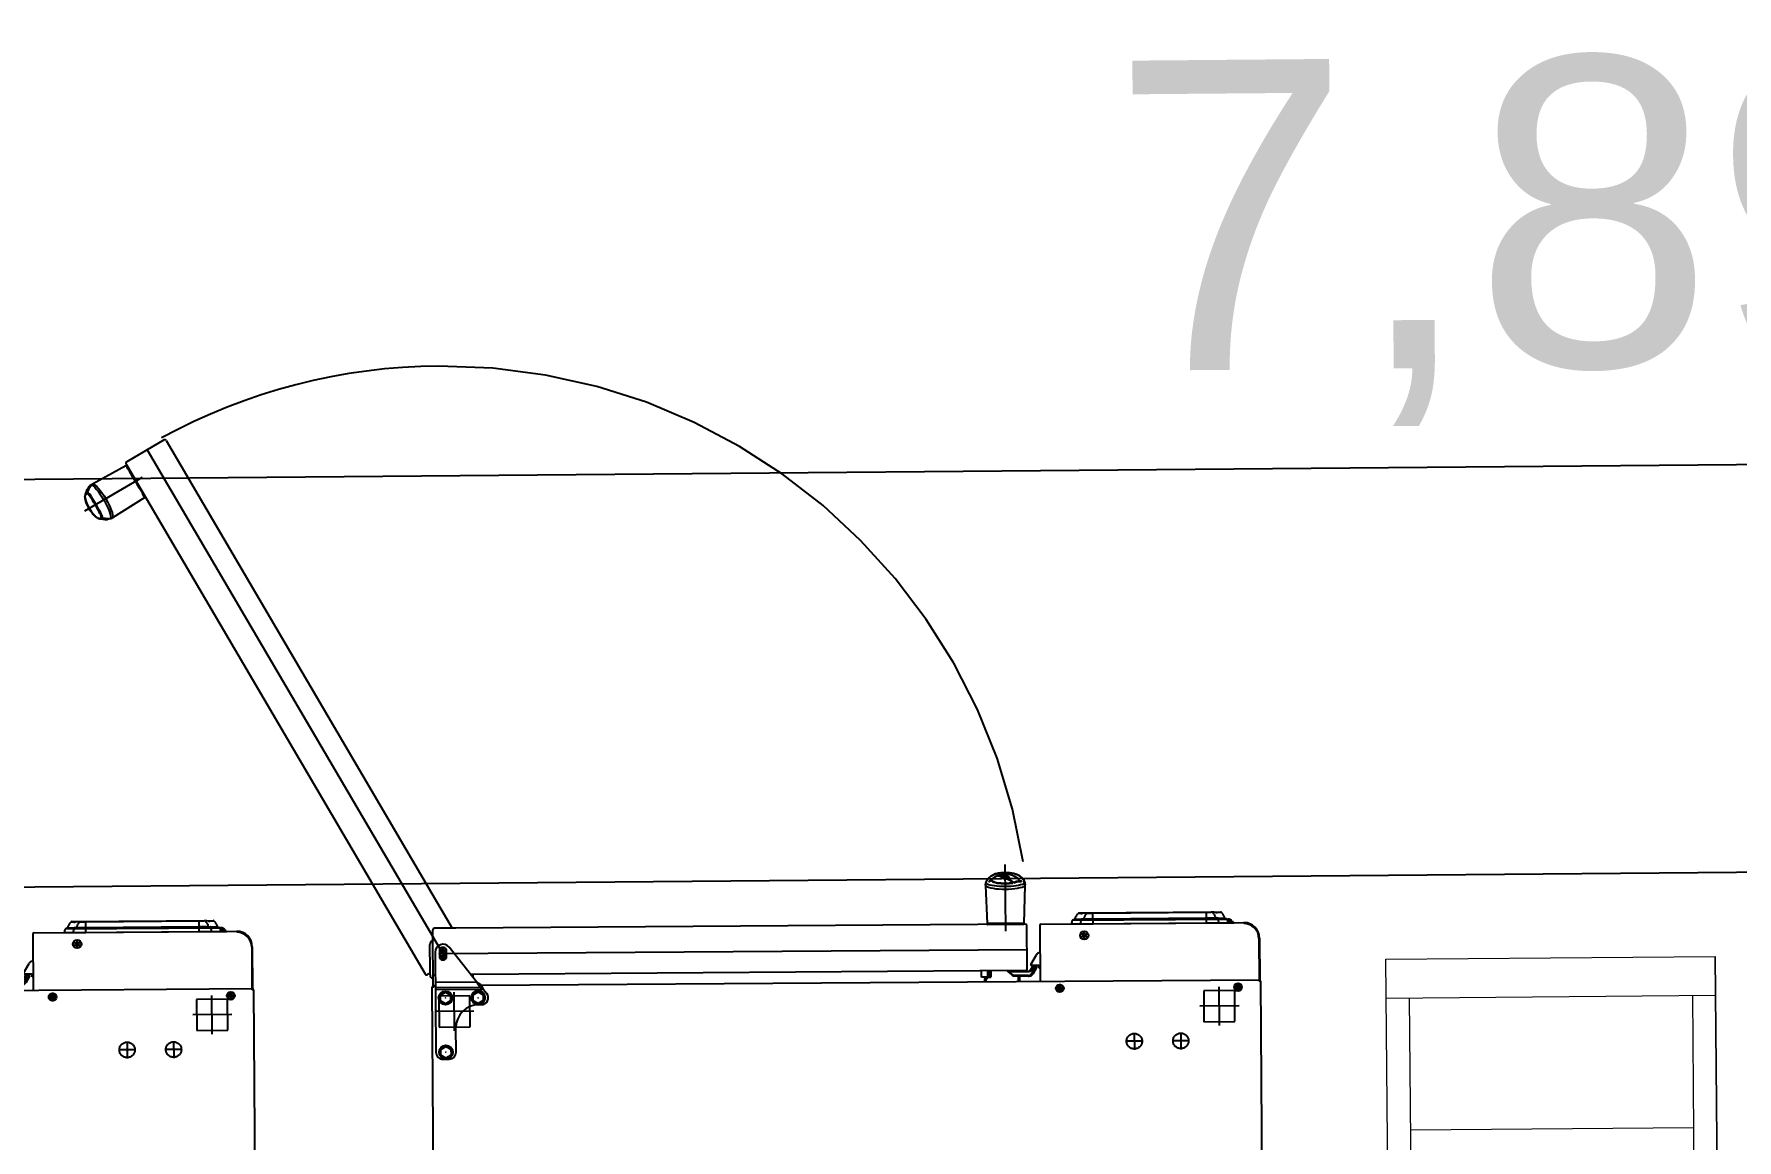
# Model space of a CAD drawing. Extents: x 306 to 2240, y 18 to 779.
# Drawn here: x 681.727 to 683.925, y 331.189 to 332.616 of the extents above; entities that cross this region are included whole.
import ezdxf

# ---------------------------------------------------------------- set-up
doc = ezdxf.new("R2010")
doc.units = 0
doc.header["$MEASUREMENT"] = 0
doc.header["$PDMODE"] = 3
for name, pattern in [('DASHDOT', [25.4, 12.7, -6.35, 0, -6.35]), ('DASHED', [0.75, 0.5, -0.25]), ('HIDDEN', [9.525, 6.35, -3.175])]:
    doc.linetypes.add(name, pattern=pattern)
for name, color, linetype in [('9-LAYOUT', 8, 'Continuous'), ('9-NÃO MACOM', 1, 'Continuous'), ('COTAS', 2, 'Continuous'), ('EQUIPOS', 1, 'Continuous')]:
    doc.layers.add(name, color=color, linetype=linetype)
doc.styles.add('arial', font='arial.ttf')
doc.dimstyles.new('Cota 200', dxfattribs={"dimtxt": 0.4, "dimasz": 0.4, "dimexe": 1.25, "dimexo": 0.625, "dimgap": 0.05, "dimtad": 1, "dimzin": 1, "dimtxsty": 'arial', "dimblk": 'OPEN90', "dimcen": 0, "dimse1": 1, "dimse2": 1, "dimclrd": 1, "dimclrt": 2, "dimadec": 0, "dimazin": 0, "dimtfac": 1, "dimtix": 1, "dimtmove": 0, "dimatfit": 3, "dimldrblk": 'OPEN90', "dimfxl": 1, "dimarcsym": 0})

# ---------------------------------------------------------------- blocks, each defined once
blk = doc.blocks.new('cuoccipasta')
at = {"layer": 'EQUIPOS', "color": 253, "lineweight": 0}
for p, q in [((-96.53, -257.2988), (-96.53, -256.5988)), ((-96.53, -256.5988), (-96.105, -256.5988)), ((-96.53, -256.5988), (-96.53, -257.2988)), ((-96.105, -256.5988), (-96.105, -257.2988)), ((-96.53, -256.6988), (-96.105, -256.6988)), ((-96.5, -257.2488), (-96.5, -256.6988)), ((-96.135, -256.6988), (-96.135, -257.2488)), ((-96.5, -257.078), (-96.135, -257.078)), ((-96.105, -257.2488), (-96.53, -257.2488)), ((-96.105, -257.2988), (-96.53, -257.2988))]:
    blk.add_line(p, q, dxfattribs=at)
at = {"layer": 'COTAS', "color": 253, "lineweight": 0, "insert": (-96.3764, -256.6351), "char_height": 0.05, "width": 0.20758, "attachment_point": 1, "style": 'arial'}
blk.add_mtext('CP', dxfattribs=at)
blk = doc.blocks.new('A$C34B55552')
at = {"layer": '9-LAYOUT'}
for p, q in [((-1.069, -0.8424), (-1.069, 0)), ((0, 0.0018), (0, -0.8424)), ((-0.03, -0.7582), (-0.03, -0.7897)), ((-0.0235, -0.7544), (-0.017, -0.7507)), ((-0.0235, -0.7619), (-0.0235, -0.7544)), ((-0.017, -0.7657), (-0.0235, -0.7619)), ((-0.013, -0.7492), (-0.021, -0.7492)), ((-0.017, -0.7507), (-0.0105, -0.7544)), ((-0.0105, -0.7619), (-0.017, -0.7657)), ((-0.0105, -0.7544), (-0.0105, -0.7619)), ((-0.004, -0.8874), (-0.004, -0.7582)), ((-1.0404, -0.8345), (-1.0428, -0.8345)), ((-1.0428, -0.8345), (-1.0428, -0.8357)), ((-1.0392, -0.8321), (-1.0404, -0.8321)), ((-1.0404, -0.8321), (-1.0404, -0.8345)), ((-1.0392, -0.8345), (-1.0392, -0.8321)), ((-1.0368, -0.8345), (-1.0392, -0.8345)), ((-1.0368, -0.8357), (-1.0368, -0.8345)), ((-0.8104, -0.8345), (-0.8128, -0.8345)), ((-0.8128, -0.8345), (-0.8128, -0.8357)), ((-0.8092, -0.8321), (-0.8104, -0.8321)), ((-0.8104, -0.8321), (-0.8104, -0.8345)), ((-0.8092, -0.8345), (-0.8092, -0.8321)), ((-0.8068, -0.8345), (-0.8092, -0.8345)), ((-0.8068, -0.8357), (-0.8068, -0.8345)), ((-0.0658, -0.8392), (-0.0701, -0.8337)), ((-0.0655, -0.8244), (-0.059, -0.8207)), ((-0.0655, -0.8319), (-0.0655, -0.8244)), ((-0.059, -0.8357), (-0.0655, -0.8319)), ((-0.06, -0.8192), (-0.063, -0.8192)), ((-0.059, -0.8207), (-0.0525, -0.8244)), ((-0.0525, -0.8319), (-0.059, -0.8357)), ((-0.0525, -0.8244), (-0.0525, -0.8319)), ((-0.0235, -0.8244), (-0.017, -0.8207)), ((-0.0235, -0.8319), (-0.0235, -0.8244)), ((-0.017, -0.8357), (-0.0235, -0.8319)), ((-0.017, -0.8207), (-0.0105, -0.8244)), ((-0.0105, -0.8319), (-0.017, -0.8357)), ((-0.0105, -0.8244), (-0.0105, -0.8319)), ((-1.069, -0.8424), (-1.0672, -0.8424)), ((-1.068, -0.8982), (-1.068, -0.8442)), ((-1.0672, -0.8442), (-1.068, -0.8442)), ((-1.0672, -0.8442), (-1.068, -0.8442)), ((-1.0672, -0.8442), (-1.0672, -0.8424)), ((-1.0672, -0.8442), (-1.0672, -0.8442)), ((-1.0672, -0.8978), (-1.0672, -0.8442)), ((-1.0672, -0.8978), (-1.0672, -0.8442)), ((-0.0629, -0.8442), (-1.0672, -0.8442)), ((-1.0404, -0.8357), (-1.0428, -0.8357)), ((-1.0404, -0.8357), (-1.0404, -0.8381)), ((-1.0404, -0.8381), (-1.0392, -0.8381)), ((-1.0392, -0.8357), (-1.0368, -0.8357)), ((-1.0392, -0.8381), (-1.0392, -0.8357)), ((-0.8104, -0.8357), (-0.8128, -0.8357)), ((-0.8104, -0.8357), (-0.8104, -0.8381)), ((-0.8104, -0.8381), (-0.8092, -0.8381)), ((-0.8092, -0.8357), (-0.8068, -0.8357)), ((-0.8092, -0.8381), (-0.8092, -0.8357)), ((-0.7847, -0.9164), (-0.7847, -0.8442)), ((-0.7801, -0.8622), (-0.7752, -0.8537)), ((-0.7751, -0.8566), (-0.7751, -0.8622)), ((-0.7708, -0.8512), (-0.7505, -0.8512)), ((-0.7451, -0.8569), (-0.7705, -0.8569)), ((-0.7694, -0.852), (-0.7507, -0.852)), ((-0.758, -0.8512), (-0.758, -0.8442)), ((-0.7562, -0.8512), (-0.7562, -0.8442)), ((-0.7498, -0.8523), (-0.7451, -0.8565)), ((-0.7491, -0.8517), (-0.7444, -0.8559)), ((-0.7451, -0.8569), (-0.7451, -0.8565)), ((-0.721, -0.8504), (-0.7208, -0.8502)), ((-0.721, -0.858), (-0.721, -0.8504)), ((-0.7187, -0.8502), (-0.7208, -0.8502)), ((-0.7208, -0.8502), (-0.7208, -0.8582)), ((-0.7185, -0.8504), (-0.7187, -0.8502)), ((-0.7187, -0.8582), (-0.7187, -0.8502)), ((-0.7185, -0.8502), (-0.717, -0.8502)), ((-0.7185, -0.8502), (-0.7185, -0.8582)), ((-0.717, -0.8525), (-0.7185, -0.8525)), ((-0.717, -0.8502), (-0.717, -0.8582)), ((-0.717, -0.8515), (-0.7167, -0.8508)), ((-0.7169, -0.8517), (-0.717, -0.8517)), ((-0.7169, -0.8566), (-0.717, -0.8566)), ((-0.7167, -0.8519), (-0.7169, -0.8517)), ((-0.7169, -0.8566), (-0.7169, -0.8517)), ((-0.7167, -0.8564), (-0.7169, -0.8566)), ((-0.7167, -0.8502), (-0.7087, -0.8502)), ((-0.7167, -0.8582), (-0.7167, -0.8502)), ((-0.7165, -0.8502), (-0.7155, -0.8474)), ((-0.7155, -0.8474), (-0.713, -0.8474)), ((-0.7148, -0.8442), (-0.7148, -0.8474)), ((-0.7132, -0.8485), (-0.7138, -0.8502)), ((-0.713, -0.8442), (-0.713, -0.8474)), ((-0.7087, -0.8502), (-0.7087, -0.8582)), ((-0.004, -0.8392), (-0.0658, -0.8392)), ((-0.004, -0.8418), (-0.0613, -0.8418)), ((-0.0613, -0.8418), (-0.0613, -0.8461)), ((-0.004, -0.8487), (-0.0569, -0.8487)), ((-0.0569, -0.8487), (-0.0219, -0.8936)), ((-0.0523, -0.8582), (-0.0523, -0.8546)), ((-0.0018, -0.8442), (-0.004, -0.8442)), ((-0.0018, -0.8424), (-0.0018, -0.8442)), ((-0.0018, -0.8424), (0, -0.8424)), ((-0.001, -0.844), (-0.001, -0.8533)), ((-0.001, -0.8533), (-0.001, -0.902)), ((-0.7847, -0.8612), (-0.7835, -0.8612)), ((-0.7835, -0.8612), (-0.7835, -0.8637)), ((-0.7825, -0.8647), (-0.7735, -0.8647)), ((-0.776, -0.8629), (-0.7799, -0.8629)), ((-0.7726, -0.8662), (-0.7799, -0.8787)), ((-0.7754, -0.8637), (-0.7792, -0.8637)), ((-0.7764, -0.8577), (-0.7764, -0.8629)), ((-0.7751, -0.8622), (-0.7757, -0.8628)), ((-0.7729, -0.8583), (-0.7751, -0.8622)), ((-0.772, -0.8587), (-0.7746, -0.8632)), ((-0.7527, -0.8577), (-0.7702, -0.8577)), ((-0.768, -0.8599), (-0.768, -0.916)), ((-0.768, -0.8599), (-0.768, -0.8599)), ((-0.7663, -0.8582), (-0.0523, -0.8582)), ((-0.7584, -0.8582), (-0.7417, -0.8582)), ((-0.7407, -0.8584), (-0.7407, -0.8584)), ((-0.721, -0.858), (-0.7208, -0.8582)), ((-0.7185, -0.858), (-0.7187, -0.8582)), ((-0.0523, -0.8582), (-0.0495, -0.8582)), ((-0.001, -0.8582), (-0.004, -0.8582)), ((0.0028, -0.8582), (0.0028, -0.8605)), ((0.0028, -0.8582), (0.0028, -0.8605)), ((0.0028, -0.8605), (0.0062, -0.8585)), ((0.0028, -0.8605), (0.0028, -0.8652)), ((0.0028, -0.8652), (0.0028, -0.8972)), ((0.3905, -1.5198), (0.0092, -0.8593)), ((-0.8419, -0.9032), (-0.8419, -0.8992)), ((-0.8419, -0.8992), (-0.8419, -0.9032)), ((-0.8419, -0.9061), (-0.8419, -0.9003)), ((-0.7847, -0.8812), (-0.7842, -0.8812)), ((-0.0186, -0.8795), (-0.0186, -0.8913)), ((-0.0095, -0.8913), (-0.0095, -0.8795)), ((-1.0354, -0.9182), (-1.048, -0.9182)), ((-1.034, -0.9182), (-1.0354, -0.9182)), ((-0.9997, -0.9182), (-1.034, -0.9182)), ((-1.0328, -0.9202), (-1.034, -0.9182)), ((-1.0313, -0.9202), (-1.0328, -0.9202)), ((-1.0271, -0.921), (-1.0322, -0.921)), ((-1.0273, -0.9202), (-1.0313, -0.9202)), ((-1.0261, -0.923), (-1.0277, -0.923)), ((-1.0237, -0.9235), (-1.0277, -0.923)), ((-0.8255, -0.9182), (-1.0275, -0.9182)), ((-1.0265, -0.9226), (-0.8265, -0.9226)), ((-1.0146, -0.9182), (-1.0146, -0.9181)), ((-0.8533, -0.9182), (-0.9997, -0.9182)), ((-0.9997, -0.9182), (-0.9997, -0.9319)), ((-0.7865, -0.9182), (-0.8533, -0.9182)), ((-0.8533, -0.9182), (-0.8533, -0.9322)), ((-0.8419, -0.9032), (-0.8454, -0.9012)), ((-0.8454, -0.9012), (-0.8419, -0.9032)), ((-0.8454, -0.9012), (-0.8454, -0.9012)), ((-0.8454, -0.9052), (-0.8419, -0.9032)), ((-0.8419, -0.9032), (-0.8454, -0.9052)), ((-0.8454, -0.9052), (-0.8454, -0.9052)), ((-0.8444, -0.9018), (-0.8394, -0.9047)), ((-0.8444, -0.9047), (-0.8394, -0.9018)), ((-0.8419, -0.9032), (-0.8384, -0.9012)), ((-0.8384, -0.9012), (-0.8419, -0.9032)), ((-0.8384, -0.9052), (-0.8419, -0.9032)), ((-0.8419, -0.9032), (-0.8384, -0.9052)), ((-0.8419, -0.9072), (-0.8419, -0.9032)), ((-0.8419, -0.9032), (-0.8419, -0.9072)), ((-0.8384, -0.9012), (-0.8384, -0.9012)), ((-0.8384, -0.9052), (-0.8384, -0.9052)), ((-0.7645, -0.9192), (-0.766, -0.9685)), ((-0.7658, -0.9182), (-0.0307, -0.9182)), ((-0.7645, -0.9182), (-0.7635, -0.9182)), ((-0.7644, -0.9192), (-0.7165, -0.9192)), ((-0.7632, -0.9182), (-0.7635, -0.9182)), ((-0.7635, -0.9182), (-0.7405, -0.9182)), ((-0.7175, -0.9182), (-0.7635, -0.9182)), ((-0.7632, -0.9182), (-0.7635, -0.9182)), ((-0.7631, -0.9182), (-0.7634, -0.9182)), ((-0.7405, -0.9093), (-0.7405, -0.9093)), ((-0.7175, -0.9182), (-0.7405, -0.9182)), ((-0.7405, -0.9182), (-0.7178, -0.9182)), ((-0.7178, -0.9182), (-0.7175, -0.9182)), ((-0.715, -0.9685), (-0.7165, -0.9192)), ((-0.715, -0.9685), (-0.7165, -0.9192)), ((-0.0307, -0.9182), (-0.0261, -0.9182)), ((-0.0261, -0.9182), (-0.0032, -0.9182)), ((0.3387, -1.5501), (-0.0261, -0.9182)), ((-0.001, -0.902), (-0.001, -0.916)), ((-1.0256, -0.9232), (-0.8274, -0.9232)), ((-1.0235, -0.9235), (-1.0237, -0.9235)), ((-0.8352, -0.9322), (-1.0178, -0.9322)), ((-1.0117, -0.9317), (-1.0136, -0.9316)), ((-1.0091, -0.9241), (-1.0104, -0.9241)), ((-1.0052, -0.9319), (-1.0059, -0.9319)), ((-1.0044, -0.9319), (-1.0052, -0.9319)), ((-1.0035, -0.9319), (-1.0044, -0.9319)), ((-1.0025, -0.9319), (-1.0035, -0.9319)), ((-1.0014, -0.9319), (-1.0025, -0.9319)), ((-0.9997, -0.9319), (-1.0014, -0.9319)), ((-0.8533, -0.9319), (-0.9997, -0.9319)), ((-0.9997, -0.9319), (-0.9997, -0.9322)), ((-0.8516, -0.9319), (-0.8533, -0.9319)), ((-0.8505, -0.9319), (-0.8516, -0.9319)), ((-0.8495, -0.9319), (-0.8505, -0.9319)), ((-0.8486, -0.9319), (-0.8495, -0.9319)), ((-0.8478, -0.9319), (-0.8486, -0.9319)), ((-0.8471, -0.9319), (-0.8478, -0.9319)), ((-0.8465, -0.9319), (-0.8471, -0.9319)), ((-0.8419, -0.9241), (-0.8434, -0.9241)), ((-0.8414, -0.9241), (-0.8419, -0.9241)), ((-0.8378, -0.9316), (-0.8394, -0.9316)), ((-0.766, -0.9685), (-0.766, -0.969)), ((-0.7651, -0.9736), (-0.7645, -0.9748)), ((-0.7642, -0.9752), (-0.7646, -0.9744)), ((-0.7645, -0.9748), (-0.7642, -0.9752)), ((-0.7645, -0.9748), (-0.7643, -0.9752)), ((-0.7645, -0.9748), (-0.7645, -0.9748)), ((-0.7643, -0.9752), (-0.7641, -0.9755)), ((-0.7617, -0.9783), (-0.7642, -0.9752)), ((-0.7641, -0.9755), (-0.7642, -0.9752)), ((-0.7613, -0.9736), (-0.7613, -0.9732)), ((-0.7613, -0.9732), (-0.7613, -0.9736)), ((-0.7589, -0.9747), (-0.7576, -0.9753)), ((-0.7576, -0.9753), (-0.7576, -0.9754)), ((-0.7514, -0.9716), (-0.7514, -0.9719)), ((-0.7514, -0.9719), (-0.7514, -0.9716)), ((-0.7478, -0.9714), (-0.75, -0.9717)), ((-0.75, -0.9717), (-0.75, -0.9714)), ((-0.75, -0.9717), (-0.75, -0.9714)), ((-0.7447, -0.9767), (-0.7414, -0.9785)), ((-0.7414, -0.9788), (-0.7414, -0.9785)), ((-0.7394, -0.9788), (-0.7394, -0.9785)), ((-0.7394, -0.9788), (-0.7394, -0.9785)), ((-0.7379, -0.9801), (-0.7379, -0.9798)), ((-0.7351, -0.9784), (-0.7352, -0.978)), ((-0.7351, -0.9784), (-0.7351, -0.9784)), ((-0.7329, -0.9805), (-0.7294, -0.9807)), ((-0.7307, -0.9812), (-0.7307, -0.9809)), ((-0.7231, -0.9749), (-0.7231, -0.9752)), ((-0.7206, -0.9737), (-0.7195, -0.9731)), ((-0.7195, -0.9731), (-0.7195, -0.9734)), ((-0.7169, -0.9755), (-0.7168, -0.9752)), ((-0.7169, -0.9755), (-0.7167, -0.9752)), ((-0.7169, -0.9755), (-0.7169, -0.9755)), ((-0.7168, -0.9752), (-0.7164, -0.9744)), ((-0.7165, -0.9749), (-0.7168, -0.9752)), ((-0.7167, -0.9752), (-0.7165, -0.9749)), ((-0.7165, -0.9748), (-0.7165, -0.9749)), ((-0.715, -0.969), (-0.715, -0.9685)), ((0.4087, -1.4506), (0.41, -1.4499)), ((0.4119, -1.4492), (0.41, -1.4499)), ((0.4108, -1.4501), (0.4122, -1.4493)), ((0.4122, -1.4493), (0.4137, -1.4488)), ((0.4137, -1.4488), (0.4152, -1.4486)), ((0.4152, -1.4486), (0.4152, -1.4486)), ((0.4152, -1.4486), (0.4152, -1.4486)), ((0.421, -1.4488), (0.4216, -1.4488)), ((0.4258, -1.4499), (0.4264, -1.4499)), ((0.4263, -1.4497), (0.4264, -1.4497)), ((0.4268, -1.4499), (0.4264, -1.4497)), ((0.4264, -1.4497), (0.4266, -1.4498)), ((0.4264, -1.4499), (0.4271, -1.45)), ((0.4266, -1.4498), (0.4271, -1.45)), ((0.4274, -1.4502), (0.4268, -1.4499)), ((0.4271, -1.45), (0.4274, -1.4502)), ((0.4274, -1.4502), (0.4274, -1.4502)), ((0.3667, -1.4766), (0.4087, -1.4506)), ((0.4087, -1.4506), (0.4087, -1.4506)), ((0.3663, -1.4779), (0.3893, -1.5178)), ((0.3663, -1.4779), (0.3778, -1.4978)), ((0.3665, -1.4782), (0.3663, -1.4779)), ((0.3778, -1.4978), (0.3665, -1.4782)), ((0.3667, -1.4766), (0.3674, -1.4779)), ((0.3674, -1.4779), (0.3696, -1.4816)), ((0.4342, -1.4948), (0.4354, -1.4939)), ((0.4357, -1.4931), (0.4371, -1.4923)), ((0.4371, -1.4923), (0.4382, -1.4913)), ((0.4382, -1.4913), (0.4392, -1.4901)), ((0.4391, -1.4901), (0.4392, -1.4901)), ((0.4391, -1.4901), (0.4391, -1.4901)), ((0.4392, -1.4901), (0.4392, -1.4901)), ((0.4419, -1.4849), (0.4422, -1.4844)), ((0.4434, -1.4755), (0.4438, -1.4791)), ((0.4439, -1.4791), (0.4436, -1.4797)), ((0.4436, -1.4808), (0.4437, -1.4804)), ((0.4437, -1.4804), (0.4438, -1.4799)), ((0.4439, -1.4787), (0.4438, -1.4791)), ((0.4438, -1.4796), (0.4439, -1.4791)), ((0.4438, -1.4799), (0.4439, -1.4794)), ((0.4438, -1.4799), (0.4438, -1.4796)), ((0.4438, -1.4799), (0.4438, -1.4799)), ((0.4439, -1.4787), (0.4439, -1.4787)), ((0.4439, -1.4794), (0.4439, -1.4787)), ((0.3701, -1.5023), (0.3701, -1.5023)), ((0.3893, -1.5178), (0.3778, -1.4978)), ((0.4342, -1.4947), (0.3907, -1.5182)), ((0.4342, -1.4947), (0.4342, -1.4947)), ((0.3411, -1.5508), (0.3897, -1.5227)), ((0.3892, -1.5175), (0.3893, -1.5178)), ((0.3411, -1.5508), (0.3411, -1.5508))]:
    blk.add_line(p, q, dxfattribs=at)
at = {"layer": '9-LAYOUT', "linetype": 'DASHDOT'}
for p, q in [((-0.9765, -0.7662), (-0.9545, -0.7662)), ((-0.9655, -0.7772), (-0.9655, -0.7552)), ((-0.9165, -0.7662), (-0.8945, -0.7662)), ((-0.9055, -0.7772), (-0.9055, -0.7552)), ((-1.0155, -0.7857), (-1.0155, -0.8357)), ((-0.0283, -0.7857), (-0.0283, -0.8357)), ((-1.041, -0.8107), (-0.9905, -0.8107)), ((-0.0533, -0.8107), (-0.0033, -0.8107)), ((-1.0454, -0.8351), (-1.0342, -0.8351)), ((-1.0398, -0.8407), (-1.0398, -0.8295)), ((-0.8154, -0.8351), (-0.8042, -0.8351)), ((-0.8098, -0.8407), (-0.8098, -0.8295)), ((-0.768, -0.8852), (-0.0091, -0.8852)), ((0.363, -1.5382), (-0.0165, -0.8809)), ((-0.014, -0.8901), (-0.014, -0.8802)), ((-0.7405, -0.9093), (-0.7405, -0.9953)), ((0.3701, -1.5023), (0.4446, -1.4593))]:
    blk.add_line(p, q, dxfattribs=at)
at = {"layer": '9-LAYOUT', "linetype": 'DASHED'}
for p, q in [((-0.9955, -0.7907), (-1.0355, -0.7907)), ((-1.0355, -0.7907), (-1.0355, -0.8307)), ((-0.9955, -0.8307), (-0.9955, -0.7907)), ((-0.0083, -0.7907), (-0.0483, -0.7907)), ((-0.0483, -0.7907), (-0.0483, -0.8307)), ((-0.0083, -0.8307), (-0.0083, -0.7907)), ((-1.0355, -0.8307), (-0.9955, -0.8307)), ((-0.0483, -0.8307), (-0.0083, -0.8307))]:
    blk.add_line(p, q, dxfattribs=at)
at = {"layer": '9-LAYOUT'}
for points in [[(-0.7756, -0.8562), (-0.7757, -0.8564), (-0.7758, -0.8566), (-0.7759, -0.8567), (-0.776, -0.8568), (-0.7761, -0.8569), (-0.7761, -0.857), (-0.7762, -0.8571), (-0.7763, -0.8572), (-0.7763, -0.8572), (-0.7764, -0.8573)], [(-0.7751, -0.8566), (-0.7753, -0.8568), (-0.7755, -0.857), (-0.7756, -0.8571), (-0.7758, -0.8572), (-0.7759, -0.8573), (-0.776, -0.8574), (-0.7761, -0.8575), (-0.7762, -0.8576), (-0.7763, -0.8576), (-0.7764, -0.8577), (-0.7764, -0.8577)], [(-0.774, -0.8537), (-0.7745, -0.8545), (-0.7751, -0.8554), (-0.7756, -0.8562)], [(-0.7735, -0.8541), (-0.774, -0.8549), (-0.7746, -0.8558), (-0.7751, -0.8566)], [(-0.7692, -0.8512), (-0.7696, -0.8512), (-0.77, -0.8512), (-0.7704, -0.8513), (-0.7708, -0.8514), (-0.7712, -0.8515), (-0.7715, -0.8516), (-0.7719, -0.8518), (-0.7722, -0.852), (-0.7725, -0.8522), (-0.7728, -0.8524), (-0.7731, -0.8526), (-0.7733, -0.8529), (-0.7736, -0.8531), (-0.7738, -0.8534), (-0.774, -0.8537)], [(-0.7694, -0.852), (-0.7697, -0.852), (-0.7701, -0.852), (-0.7704, -0.8521), (-0.7708, -0.8522), (-0.7711, -0.8523), (-0.7714, -0.8524), (-0.7717, -0.8525), (-0.772, -0.8527), (-0.7723, -0.8528), (-0.7725, -0.853), (-0.7727, -0.8532), (-0.773, -0.8534), (-0.7732, -0.8536), (-0.7733, -0.8538), (-0.7735, -0.8541)], [(-0.7729, -0.8583), (-0.7728, -0.8581), (-0.7726, -0.8579), (-0.7725, -0.8578), (-0.7724, -0.8576), (-0.7722, -0.8575), (-0.772, -0.8574), (-0.7719, -0.8573), (-0.7717, -0.8572), (-0.7715, -0.8571), (-0.7713, -0.857), (-0.7711, -0.857), (-0.7709, -0.8569), (-0.7707, -0.8569), (-0.7705, -0.8569)], [(-0.7527, -0.8577), (-0.7522, -0.8577), (-0.7517, -0.8577), (-0.7512, -0.8576), (-0.7506, -0.8576), (-0.75, -0.8575), (-0.7493, -0.8574), (-0.7485, -0.8573), (-0.7477, -0.8572), (-0.7469, -0.8571), (-0.746, -0.857), (-0.7451, -0.8569)], [(-0.7498, -0.8523), (-0.7499, -0.8523), (-0.7499, -0.8522), (-0.75, -0.8522), (-0.7501, -0.8521), (-0.7502, -0.8521), (-0.7503, -0.852), (-0.7504, -0.852), (-0.7505, -0.852), (-0.7506, -0.852), (-0.7507, -0.852)], [(-0.7505, -0.8512), (-0.7502, -0.8512), (-0.7499, -0.8513), (-0.7496, -0.8514), (-0.7493, -0.8516), (-0.7491, -0.8517)], [(-0.7429, -0.8584), (-0.7437, -0.8577), (-0.7444, -0.8571), (-0.7451, -0.8565)], [(-0.7444, -0.8559), (-0.7437, -0.8565), (-0.743, -0.8571), (-0.7423, -0.8578)], [(-0.0613, -0.8461), (-0.0618, -0.8456), (-0.0623, -0.845), (-0.0628, -0.8443), (-0.0633, -0.8436), (-0.0638, -0.8428), (-0.0643, -0.8419), (-0.0648, -0.841), (-0.0653, -0.8401), (-0.0658, -0.8392)], [(-0.0613, -0.8418), (-0.0621, -0.8415), (-0.0628, -0.8411), (-0.0636, -0.8407), (-0.0643, -0.8402), (-0.0651, -0.8397), (-0.0658, -0.8392)], [(-0.0569, -0.8487), (-0.0574, -0.8478), (-0.0579, -0.8469), (-0.0584, -0.846), (-0.0589, -0.8451), (-0.0594, -0.8443), (-0.0599, -0.8436), (-0.0604, -0.8429), (-0.0609, -0.8423), (-0.0613, -0.8418)], [(-0.0569, -0.8487), (-0.0576, -0.8482), (-0.0584, -0.8477), (-0.0591, -0.8472), (-0.0599, -0.8468), (-0.0606, -0.8464), (-0.0613, -0.8461)], [(-0.7801, -0.8622), (-0.7801, -0.8623), (-0.7801, -0.8624), (-0.7802, -0.8625), (-0.7802, -0.8625), (-0.7802, -0.8626), (-0.7802, -0.8627), (-0.7802, -0.8628), (-0.7802, -0.8629), (-0.7802, -0.863), (-0.7801, -0.8631), (-0.7801, -0.8632), (-0.78, -0.8633), (-0.78, -0.8633), (-0.7799, -0.8634), (-0.7798, -0.8635), (-0.7798, -0.8635)], [(-0.7764, -0.8577), (-0.7769, -0.8581), (-0.7773, -0.8585), (-0.7777, -0.8591), (-0.7782, -0.8596), (-0.7786, -0.8603), (-0.7791, -0.861), (-0.7796, -0.8617), (-0.7801, -0.8626)], [(-0.7801, -0.8626), (-0.7801, -0.8625), (-0.7801, -0.8624), (-0.7801, -0.8624), (-0.7801, -0.8623), (-0.7801, -0.8622), (-0.7801, -0.8622)], [(-0.7801, -0.8626), (-0.7801, -0.8626), (-0.7801, -0.8626), (-0.7801, -0.8626), (-0.7801, -0.8627), (-0.7801, -0.8627), (-0.7801, -0.8627), (-0.7801, -0.8627), (-0.7801, -0.8627), (-0.7801, -0.8627), (-0.7801, -0.8628), (-0.7801, -0.8628), (-0.7801, -0.8628), (-0.7801, -0.8628), (-0.7801, -0.8628), (-0.78, -0.8628), (-0.78, -0.8629), (-0.78, -0.8629), (-0.78, -0.8629), (-0.78, -0.8629), (-0.7799, -0.8629), (-0.7799, -0.8629)], [(-0.7764, -0.8573), (-0.7768, -0.8577), (-0.7772, -0.8581), (-0.7777, -0.8587), (-0.7781, -0.8592), (-0.7786, -0.8599), (-0.7791, -0.8606), (-0.7796, -0.8613), (-0.78, -0.8621)], [(-0.7798, -0.8635), (-0.7797, -0.8635), (-0.7796, -0.8636), (-0.7795, -0.8636), (-0.7794, -0.8637), (-0.7793, -0.8637), (-0.7792, -0.8637)], [(-0.776, -0.8629), (-0.7759, -0.8629), (-0.7759, -0.8629), (-0.7759, -0.8629), (-0.7758, -0.8629), (-0.7758, -0.8629), (-0.7758, -0.8628), (-0.7758, -0.8628), (-0.7757, -0.8628), (-0.7757, -0.8628), (-0.7757, -0.8628)], [(-0.7429, -0.8584), (-0.7429, -0.8583), (-0.7428, -0.8582), (-0.7428, -0.8582), (-0.7427, -0.8581), (-0.7426, -0.8581), (-0.7426, -0.858), (-0.7425, -0.858), (-0.7425, -0.8579), (-0.7424, -0.8579), (-0.7424, -0.8578), (-0.7424, -0.8578), (-0.7423, -0.8578), (-0.7423, -0.8578), (-0.7423, -0.8578), (-0.7423, -0.8578), (-0.7423, -0.8578)], [(-1.0322, -0.921), (-1.0319, -0.9213), (-1.0315, -0.9215)], [(-1.0315, -0.9215), (-1.0315, -0.9216), (-1.0314, -0.9216)], [(-1.0314, -0.9216), (-1.0307, -0.922), (-1.03, -0.9224), (-1.0293, -0.9227), (-1.0285, -0.9229), (-1.0277, -0.923)], [(-1.0156, -0.9182), (-1.0156, -0.9189), (-1.0155, -0.9197), (-1.0153, -0.9205), (-1.0151, -0.9212), (-1.0149, -0.9219), (-1.0146, -0.9226)], [(-1.0137, -0.9232), (-1.0138, -0.9232), (-1.0139, -0.9231), (-1.0141, -0.9231), (-1.0142, -0.923), (-1.0143, -0.9229), (-1.0144, -0.9229), (-1.0145, -0.9227), (-1.0146, -0.9226)], [(-0.8393, -0.9232), (-0.8392, -0.9232), (-0.8391, -0.9231), (-0.8389, -0.9231), (-0.8388, -0.923), (-0.8387, -0.9229), (-0.8386, -0.9229), (-0.8385, -0.9227), (-0.8384, -0.9226)], [(-0.8374, -0.9182), (-0.8374, -0.9189), (-0.8375, -0.9197), (-0.8377, -0.9205), (-0.8379, -0.9212), (-0.8381, -0.9219), (-0.8384, -0.9226)], [(-1.0233, -0.9238), (-1.0233, -0.9238), (-1.0234, -0.9237), (-1.0234, -0.9236), (-1.0235, -0.9235), (-1.0236, -0.9234), (-1.0237, -0.9233), (-1.0238, -0.9233), (-1.024, -0.9232), (-1.0241, -0.9232), (-1.0242, -0.9232)], [(-1.019, -0.9316), (-1.019, -0.9316), (-1.0192, -0.9313), (-1.0194, -0.931), (-1.0197, -0.9307), (-1.0199, -0.9304), (-1.0201, -0.9301), (-1.0203, -0.9298), (-1.0205, -0.9295), (-1.0207, -0.9292), (-1.0209, -0.9288), (-1.0211, -0.9285), (-1.0212, -0.9282), (-1.0214, -0.9279), (-1.0216, -0.9277), (-1.0217, -0.9274), (-1.0218, -0.9271), (-1.022, -0.9269), (-1.0221, -0.9266), (-1.0223, -0.9263), (-1.0224, -0.926), (-1.0225, -0.9257), (-1.0226, -0.9255), (-1.0228, -0.9252), (-1.0229, -0.9249), (-1.023, -0.9247), (-1.0231, -0.9244), (-1.0232, -0.9242), (-1.0232, -0.9239), (-1.0233, -0.9238)], [(-1.0233, -0.9238), (-1.0233, -0.9238), (-1.023, -0.9238), (-1.0225, -0.9238), (-1.0217, -0.9238), (-1.0208, -0.9238), (-1.0197, -0.9238), (-1.0186, -0.9238), (-1.0175, -0.9239), (-1.0164, -0.9239), (-1.0153, -0.9239), (-1.0143, -0.924), (-1.0134, -0.924), (-1.0125, -0.924), (-1.0116, -0.9241)], [(-1.019, -0.9316), (-1.0188, -0.9316), (-1.0184, -0.9316), (-1.0176, -0.9316), (-1.0166, -0.9316), (-1.0152, -0.9316), (-1.0136, -0.9316)], [(-1.0116, -0.9241), (-1.0116, -0.924), (-1.0116, -0.9239), (-1.0117, -0.9237), (-1.0117, -0.9236), (-1.0118, -0.9235), (-1.0119, -0.9234), (-1.012, -0.9234), (-1.0121, -0.9233), (-1.0122, -0.9232), (-1.0123, -0.9232), (-1.0124, -0.9232), (-1.0126, -0.9232)], [(-1.0117, -0.9317), (-1.0095, -0.9318), (-1.007, -0.9319)], [(-1.0116, -0.9241), (-1.0115, -0.9248), (-1.0114, -0.9255), (-1.0112, -0.9262), (-1.011, -0.9269), (-1.0107, -0.9276), (-1.0104, -0.9282), (-1.01, -0.9288), (-1.0096, -0.9294), (-1.0092, -0.93), (-1.0087, -0.9305), (-1.0082, -0.931), (-1.0076, -0.9315), (-1.007, -0.9319)], [(-1.0116, -0.9241), (-1.0115, -0.9241), (-1.0104, -0.9241)], [(-1.0091, -0.9241), (-1.0086, -0.9241), (-1.0074, -0.9241)], [(-1.0074, -0.9241), (-1.0067, -0.9241), (-1.0053, -0.9241)], [(-1.007, -0.9319), (-1.0069, -0.932), (-1.0067, -0.9321), (-1.0066, -0.9321), (-1.0064, -0.9322), (-1.0062, -0.9322)], [(-1.007, -0.9319), (-1.007, -0.9319), (-1.0068, -0.9319), (-1.0067, -0.9319), (-1.0065, -0.9319), (-1.0059, -0.9319)], [(-1.0053, -0.9241), (-1.0045, -0.9241), (-1.0038, -0.9241), (-1.003, -0.9241), (-1.0022, -0.9241), (-1.0013, -0.9241), (-0.9997, -0.9241)], [(-0.9997, -0.9241), (-0.8525, -0.9241), (-0.8517, -0.9241), (-0.8508, -0.9241), (-0.85, -0.9241), (-0.8485, -0.9241)], [(-0.9997, -0.9319), (-0.9997, -0.9321), (-0.9997, -0.9321), (-0.9997, -0.9322), (-0.9997, -0.9322)], [(-0.8485, -0.9241), (-0.8477, -0.9241), (-0.847, -0.9241), (-0.8463, -0.9241), (-0.845, -0.9241)], [(-0.846, -0.9319), (-0.8461, -0.932), (-0.8463, -0.9321), (-0.8464, -0.9321), (-0.8466, -0.9322), (-0.8468, -0.9322)], [(-0.8465, -0.9319), (-0.8463, -0.9319), (-0.8462, -0.9319), (-0.846, -0.9319), (-0.846, -0.9319)], [(-0.846, -0.9319), (-0.8454, -0.9315), (-0.8448, -0.931), (-0.8443, -0.9305), (-0.8438, -0.93), (-0.8434, -0.9294), (-0.843, -0.9288), (-0.8426, -0.9282), (-0.8423, -0.9276), (-0.842, -0.9269), (-0.8418, -0.9262), (-0.8416, -0.9255), (-0.8415, -0.9248), (-0.8414, -0.9241)], [(-0.846, -0.9319), (-0.8435, -0.9318), (-0.8413, -0.9317), (-0.8394, -0.9316)], [(-0.845, -0.9241), (-0.8444, -0.9241), (-0.8434, -0.9241)], [(-0.8414, -0.9241), (-0.8414, -0.924), (-0.8414, -0.9239), (-0.8413, -0.9237), (-0.8413, -0.9236), (-0.8412, -0.9235), (-0.8411, -0.9234), (-0.841, -0.9234), (-0.8409, -0.9233), (-0.8408, -0.9232), (-0.8407, -0.9232), (-0.8406, -0.9232), (-0.8404, -0.9232)], [(-0.8414, -0.9241), (-0.8405, -0.924), (-0.8396, -0.924), (-0.8386, -0.924), (-0.8376, -0.9239), (-0.8366, -0.9239), (-0.8355, -0.9239), (-0.8344, -0.9238), (-0.8333, -0.9238), (-0.8322, -0.9238), (-0.8312, -0.9238), (-0.8305, -0.9238), (-0.8299, -0.9238), (-0.8297, -0.9238), (-0.8297, -0.9238)], [(-0.8378, -0.9316), (-0.8364, -0.9316), (-0.8354, -0.9316), (-0.8346, -0.9316), (-0.8342, -0.9316), (-0.834, -0.9316)], [(-0.8297, -0.9238), (-0.8298, -0.9239), (-0.8298, -0.9242), (-0.8299, -0.9244), (-0.83, -0.9247), (-0.8301, -0.9249), (-0.8303, -0.9252), (-0.8304, -0.9255), (-0.8305, -0.9257), (-0.8306, -0.926), (-0.8307, -0.9263), (-0.8309, -0.9266), (-0.831, -0.9269), (-0.8312, -0.9271), (-0.8313, -0.9274), (-0.8314, -0.9277), (-0.8316, -0.9279), (-0.8318, -0.9282), (-0.8319, -0.9285), (-0.8321, -0.9288), (-0.8323, -0.9292), (-0.8325, -0.9295), (-0.8327, -0.9298), (-0.8329, -0.9301), (-0.8331, -0.9304), (-0.8333, -0.9307), (-0.8336, -0.931), (-0.8338, -0.9313), (-0.834, -0.9316), (-0.834, -0.9316)], [(-0.8288, -0.9232), (-0.8289, -0.9232), (-0.829, -0.9232), (-0.8292, -0.9233), (-0.8293, -0.9233), (-0.8294, -0.9234), (-0.8295, -0.9235), (-0.8296, -0.9236), (-0.8296, -0.9237), (-0.8297, -0.9238), (-0.8297, -0.9238)], [(-0.7405, -0.9634), (-0.7446, -0.9635), (-0.7487, -0.9638), (-0.7527, -0.9642), (-0.7563, -0.9647), (-0.7595, -0.9654), (-0.7621, -0.9661), (-0.7641, -0.9669), (-0.7654, -0.9676), (-0.766, -0.9683)], [(-0.7648, -0.9708), (-0.764, -0.97), (-0.7624, -0.9694), (-0.7601, -0.9688), (-0.7575, -0.9683), (-0.7545, -0.9679), (-0.7512, -0.9675), (-0.7477, -0.9671), (-0.7442, -0.9669), (-0.7405, -0.9668)], [(-0.715, -0.9683), (-0.7156, -0.9676), (-0.7169, -0.9669), (-0.7189, -0.9661), (-0.7215, -0.9654), (-0.7246, -0.9647), (-0.7283, -0.9642), (-0.7322, -0.9638), (-0.7364, -0.9635), (-0.7405, -0.9634)], [(-0.7405, -0.9668), (-0.7367, -0.9669), (-0.7331, -0.9671), (-0.7296, -0.9675), (-0.7263, -0.9679), (-0.7234, -0.9683), (-0.7207, -0.9688), (-0.7186, -0.9694), (-0.717, -0.9701), (-0.7162, -0.9708)], [(-0.766, -0.9683), (-0.766, -0.9684), (-0.766, -0.9685), (-0.766, -0.9685)], [(-0.7651, -0.9736), (-0.7658, -0.9717), (-0.766, -0.969)], [(-0.7649, -0.9709), (-0.765, -0.9725), (-0.7649, -0.9736), (-0.7646, -0.9744)], [(-0.7649, -0.9709), (-0.7649, -0.9709), (-0.7648, -0.9708), (-0.7648, -0.9708)], [(-0.7405, -0.9852), (-0.7416, -0.9852), (-0.7432, -0.9851), (-0.7446, -0.985), (-0.746, -0.9849), (-0.7473, -0.9847), (-0.7486, -0.9845), (-0.75, -0.9842), (-0.7514, -0.9839), (-0.7529, -0.9834), (-0.7544, -0.9829), (-0.756, -0.9822), (-0.7576, -0.9814), (-0.7591, -0.9804), (-0.7605, -0.9794), (-0.7618, -0.9782), (-0.7628, -0.9771), (-0.7637, -0.976), (-0.7641, -0.9755)], [(-0.7617, -0.9783), (-0.7588, -0.9806), (-0.7554, -0.9825), (-0.7512, -0.9838), (-0.7462, -0.9846), (-0.7405, -0.9848)], [(-0.7514, -0.9716), (-0.755, -0.9729), (-0.7583, -0.9734), (-0.7613, -0.9732)], [(-0.7613, -0.9736), (-0.7583, -0.9737), (-0.755, -0.9732), (-0.7514, -0.9719)], [(-0.7589, -0.9747), (-0.7602, -0.9742), (-0.7613, -0.9736)], [(-0.7405, -0.9828), (-0.7436, -0.9827), (-0.7468, -0.9822), (-0.7497, -0.9814), (-0.7524, -0.9803), (-0.7546, -0.979), (-0.7562, -0.9777), (-0.7573, -0.9764), (-0.7576, -0.9754)], [(-0.7447, -0.9767), (-0.748, -0.9744), (-0.7514, -0.9716)], [(-0.7514, -0.9716), (-0.7514, -0.9716), (-0.7514, -0.9716), (-0.7514, -0.9716)], [(-0.7514, -0.9719), (-0.7479, -0.9748), (-0.7446, -0.9771), (-0.7414, -0.9788)], [(-0.7405, -0.9706), (-0.743, -0.9707), (-0.7454, -0.9708), (-0.7478, -0.9711), (-0.75, -0.9714)], [(-0.75, -0.9714), (-0.75, -0.9714), (-0.75, -0.9714), (-0.75, -0.9714)], [(-0.7428, -0.977), (-0.7451, -0.9756), (-0.7475, -0.9738), (-0.75, -0.9717)], [(-0.7478, -0.9714), (-0.7454, -0.9711), (-0.743, -0.971), (-0.7405, -0.9709)], [(-0.7414, -0.9788), (-0.7424, -0.9787), (-0.7435, -0.9787), (-0.7446, -0.9786), (-0.7457, -0.9785)], [(-0.7457, -0.9785), (-0.7455, -0.9788), (-0.7452, -0.9792), (-0.7447, -0.9795), (-0.7441, -0.9798), (-0.7434, -0.98), (-0.7425, -0.9802), (-0.7415, -0.9803), (-0.7405, -0.9804)], [(-0.7456, -0.9785), (-0.7456, -0.9785), (-0.7453, -0.9788)], [(-0.7453, -0.9788), (-0.7448, -0.9791), (-0.7442, -0.9794), (-0.7434, -0.9797), (-0.7425, -0.9799), (-0.7415, -0.98), (-0.7405, -0.98)], [(-0.7405, -0.9769), (-0.7411, -0.9769), (-0.7417, -0.9769), (-0.7423, -0.977), (-0.7428, -0.977)], [(-0.7231, -0.9749), (-0.7234, -0.974), (-0.7243, -0.9732), (-0.7257, -0.9725), (-0.7276, -0.972), (-0.7297, -0.9715), (-0.7322, -0.9711), (-0.7349, -0.9709), (-0.7377, -0.9707), (-0.7405, -0.9706)], [(-0.7405, -0.9709), (-0.7377, -0.971), (-0.7349, -0.9712), (-0.7322, -0.9714), (-0.7297, -0.9718), (-0.7275, -0.9723), (-0.7257, -0.9729), (-0.7243, -0.9735), (-0.7234, -0.9743), (-0.7231, -0.9752)], [(-0.7405, -0.9848), (-0.7356, -0.9846), (-0.7313, -0.9841), (-0.7275, -0.9832), (-0.7242, -0.9818), (-0.7214, -0.9801), (-0.719, -0.978), (-0.7168, -0.9752)], [(-0.7169, -0.9755), (-0.7173, -0.976), (-0.7182, -0.9771), (-0.7192, -0.9782), (-0.7203, -0.9793), (-0.7218, -0.9804), (-0.7234, -0.9814), (-0.7251, -0.9823), (-0.7269, -0.983), (-0.7284, -0.9835), (-0.7299, -0.9839), (-0.7312, -0.9843), (-0.7325, -0.9845), (-0.7338, -0.9847), (-0.7351, -0.9849), (-0.7365, -0.985), (-0.738, -0.9851), (-0.7395, -0.9852), (-0.7405, -0.9852)], [(-0.7405, -0.9769), (-0.7395, -0.9769), (-0.7385, -0.9769), (-0.7375, -0.9771), (-0.7367, -0.9773), (-0.7361, -0.9775), (-0.7356, -0.9777), (-0.7352, -0.978)], [(-0.7405, -0.98), (-0.7398, -0.98), (-0.7392, -0.98), (-0.7385, -0.9799), (-0.7379, -0.9798)], [(-0.7405, -0.9804), (-0.7398, -0.9803), (-0.7392, -0.9803), (-0.7385, -0.9802), (-0.7379, -0.9801)], [(-0.7307, -0.9812), (-0.733, -0.9819), (-0.7354, -0.9824), (-0.738, -0.9827), (-0.7405, -0.9828)], [(-0.7394, -0.9785), (-0.7383, -0.9784), (-0.7373, -0.9783), (-0.7362, -0.9782), (-0.7352, -0.9781)], [(-0.7351, -0.9784), (-0.7362, -0.9785), (-0.7372, -0.9786), (-0.7383, -0.9787), (-0.7394, -0.9788)], [(-0.7394, -0.9785), (-0.7394, -0.9785), (-0.7394, -0.9785), (-0.7394, -0.9785)], [(-0.7329, -0.9805), (-0.7362, -0.9798), (-0.7394, -0.9788)], [(-0.7307, -0.9809), (-0.7332, -0.9807), (-0.7356, -0.9804), (-0.7379, -0.9798)], [(-0.7379, -0.9801), (-0.7356, -0.9807), (-0.7332, -0.981), (-0.7307, -0.9812)], [(-0.7195, -0.9734), (-0.7227, -0.9762), (-0.7261, -0.9787), (-0.7294, -0.9807)], [(-0.7231, -0.9752), (-0.7218, -0.9746), (-0.7206, -0.974), (-0.7195, -0.9734)], [(-0.7206, -0.9737), (-0.7218, -0.9743), (-0.7231, -0.9749)], [(-0.7195, -0.9731), (-0.7195, -0.9731), (-0.7194, -0.9731), (-0.7194, -0.9731)], [(-0.715, -0.969), (-0.7152, -0.9717), (-0.7159, -0.9736), (-0.7165, -0.9748)], [(-0.7161, -0.9709), (-0.7159, -0.9725), (-0.7161, -0.9736), (-0.7164, -0.9744)], [(-0.7162, -0.9708), (-0.7161, -0.9708), (-0.7161, -0.9709), (-0.7161, -0.9709)], [(-0.715, -0.9685), (-0.715, -0.9685), (-0.715, -0.9684), (-0.715, -0.9683)], [(0.4087, -1.4506), (0.4093, -1.4504), (0.41, -1.4502), (0.4108, -1.4501)], [(0.4108, -1.4501), (0.4104, -1.4511), (0.4105, -1.4529), (0.4111, -1.4554), (0.4121, -1.4584), (0.4134, -1.4617), (0.4151, -1.4654), (0.4172, -1.4695), (0.4196, -1.4737)], [(0.4215, -1.4508), (0.4176, -1.4502), (0.414, -1.45), (0.4108, -1.4501)], [(0.4119, -1.4492), (0.414, -1.4488), (0.4152, -1.4486)], [(0.4152, -1.4486), (0.4156, -1.4486), (0.416, -1.4485), (0.4165, -1.4485), (0.417, -1.4485), (0.4176, -1.4485), (0.4182, -1.4485), (0.4188, -1.4486), (0.4194, -1.4486), (0.4199, -1.4486), (0.4203, -1.4487), (0.4207, -1.4487), (0.421, -1.4488)], [(0.4212, -1.4488), (0.4184, -1.4485), (0.4152, -1.4486)], [(0.4255, -1.4494), (0.425, -1.4494), (0.4239, -1.4494), (0.4229, -1.4498), (0.4215, -1.4508)], [(0.4216, -1.4488), (0.422, -1.4489), (0.4226, -1.449), (0.4233, -1.4491), (0.424, -1.4492), (0.4249, -1.4493), (0.4255, -1.4494)], [(0.4258, -1.4499), (0.4252, -1.45), (0.4245, -1.4503), (0.4239, -1.4508), (0.4231, -1.4515)], [(0.4255, -1.4494), (0.4258, -1.4495), (0.4264, -1.4497)], [(0.4383, -1.4629), (0.4356, -1.4586), (0.4328, -1.4551), (0.43, -1.4522), (0.4271, -1.45)], [(0.4274, -1.4502), (0.4284, -1.4509), (0.4295, -1.4516), (0.4302, -1.4523), (0.4308, -1.4527), (0.431, -1.453), (0.4312, -1.4532), (0.4316, -1.4535), (0.4321, -1.454), (0.4328, -1.4547), (0.4337, -1.4556), (0.4347, -1.4567), (0.4358, -1.4581), (0.4369, -1.4596), (0.438, -1.4613), (0.4388, -1.4626)], [(0.417, -1.4752), (0.415, -1.4715), (0.4131, -1.4677), (0.4114, -1.4639), (0.4101, -1.4604), (0.4091, -1.4574), (0.4084, -1.4547), (0.4082, -1.4527), (0.4083, -1.4513), (0.4087, -1.4506)], [(0.4215, -1.4508), (0.4213, -1.4514), (0.4215, -1.4523), (0.4221, -1.4538), (0.4229, -1.4556), (0.424, -1.4579), (0.4256, -1.4608), (0.4275, -1.4642), (0.4296, -1.4679)], [(0.4231, -1.4515), (0.4227, -1.4512), (0.4221, -1.451), (0.4215, -1.4508)], [(0.4231, -1.4515), (0.423, -1.4521), (0.4232, -1.4531), (0.4238, -1.4545), (0.4247, -1.4564), (0.4258, -1.4586), (0.4271, -1.4612), (0.4287, -1.4642), (0.4305, -1.4674)], [(0.4296, -1.4679), (0.4318, -1.4716), (0.4337, -1.4749), (0.4355, -1.4777), (0.4369, -1.4799), (0.4381, -1.4816), (0.4391, -1.4828), (0.4398, -1.4834), (0.4404, -1.4835)], [(0.4305, -1.4674), (0.4324, -1.4706), (0.4342, -1.4735), (0.4358, -1.476), (0.4372, -1.478), (0.4383, -1.4797), (0.4393, -1.4809), (0.44, -1.4816), (0.4406, -1.4818)], [(0.4434, -1.4755), (0.4424, -1.4716), (0.4406, -1.4674), (0.4383, -1.4629)], [(0.4388, -1.4626), (0.4396, -1.464), (0.4405, -1.4658), (0.4412, -1.4676), (0.4419, -1.4692), (0.4424, -1.4706), (0.4427, -1.4718), (0.443, -1.4728), (0.4431, -1.4735), (0.4432, -1.4739), (0.4433, -1.4742), (0.4434, -1.4746), (0.4435, -1.4752), (0.4437, -1.4762), (0.4438, -1.4775), (0.4439, -1.4787)], [(0.3787, -1.4974), (0.3767, -1.4939), (0.3747, -1.4904), (0.3728, -1.4872), (0.3711, -1.4842), (0.3696, -1.4816)], [(0.4342, -1.4947), (0.4334, -1.4948), (0.4321, -1.4941), (0.4305, -1.4929), (0.4285, -1.491), (0.4263, -1.4886), (0.424, -1.4857), (0.4216, -1.4824), (0.4192, -1.4789), (0.417, -1.4752)], [(0.4357, -1.4931), (0.4346, -1.4931), (0.4331, -1.492), (0.4312, -1.4903), (0.4292, -1.4879), (0.427, -1.4852), (0.4246, -1.4819), (0.4221, -1.478), (0.4196, -1.4737)], [(0.4357, -1.4931), (0.4352, -1.4938), (0.4347, -1.4943), (0.4342, -1.4948)], [(0.4391, -1.4901), (0.4384, -1.491), (0.4369, -1.4927), (0.4354, -1.4939)], [(0.4404, -1.4835), (0.439, -1.4872), (0.4374, -1.4904), (0.4357, -1.4931)], [(0.442, -1.4848), (0.4408, -1.4874), (0.4392, -1.4901)], [(0.4419, -1.4849), (0.4418, -1.4852), (0.4417, -1.4856), (0.4415, -1.4859), (0.4413, -1.4863), (0.4411, -1.4868), (0.4409, -1.4872), (0.4406, -1.4877), (0.4403, -1.4882), (0.4401, -1.4887), (0.4398, -1.4891), (0.4396, -1.4894), (0.4394, -1.4898), (0.4392, -1.4901)], [(0.4404, -1.4835), (0.442, -1.4828), (0.4428, -1.4822), (0.4433, -1.4813), (0.4436, -1.4808)], [(0.4404, -1.4835), (0.4405, -1.4829), (0.4406, -1.4823), (0.4406, -1.4818)], [(0.4406, -1.4818), (0.4416, -1.4815), (0.4423, -1.4812), (0.4429, -1.4808), (0.4433, -1.4803), (0.4436, -1.4797)], [(0.4436, -1.4808), (0.4434, -1.4813), (0.4431, -1.4821), (0.4428, -1.4828), (0.4425, -1.4835), (0.4423, -1.484), (0.4422, -1.4844)], [(0.3787, -1.4974), (0.3807, -1.5008), (0.3827, -1.5043), (0.3845, -1.5075), (0.3863, -1.5105), (0.3878, -1.5131), (0.389, -1.5153), (0.3899, -1.5168), (0.3907, -1.5182)]]:
    blk.add_lwpolyline(points, dxfattribs=at)
at = {"layer": '9-LAYOUT', "linetype": 'DASHED'}
for centre in [(-0.9655, -0.7662), (-0.9055, -0.7662)]:
    blk.add_circle(centre, 0.01, dxfattribs=at)
at = {"layer": '9-LAYOUT'}
for centre, radius in [((-0.017, -0.7582), 0.00895), ((-0.017, -0.7582), 0.00843), ((-0.017, -0.7582), 0.00001), ((-1.0398, -0.8351), 0.00508), ((-1.0398, -0.8351), 0.00409), ((-0.8098, -0.8351), 0.00508), ((-0.8098, -0.8351), 0.00409), ((-0.059, -0.8282), 0.00895), ((-0.059, -0.8282), 0.00843), ((-0.059, -0.8282), 0.00001), ((-0.017, -0.8282), 0.00895), ((-0.017, -0.8282), 0.00843), ((-0.017, -0.8282), 0.00001), ((-0.8419, -0.9032), 0.00549), ((-0.8419, -0.9032), 0.00524), ((-0.014, -0.8852), 0.0045), ((-0.014, -0.8852), 0.0034)]:
    blk.add_circle(centre, radius, dxfattribs=at)
for centre, radius, start, end in [((-0.021, -0.7582), 0.009, 90, 180), ((-0.013, -0.7582), 0.009, 0, 90), ((-0.0598, -0.7894), 0.0298, 269.5185, 359.5185), ((-0.063, -0.8282), 0.009, 90, 217.9325), ((-1.0672, -0.8424), 0.0018, 180, 270), ((-1.0672, -0.8424), 0.001, 180, 270), ((-1.0662, -0.8442), 0.0018, 174.1029, 180), ((-1.0662, -0.8414), 0.0018, 213.7758, 236.2242), ((-1.0657, -0.8447), 0.0015, 160.5071, 163.1006), ((-0.7708, -0.8562), 0.005, 90, 150), ((-0.7669, -0.7964), 0.0643, 286.8682, 289.8516), ((-0.7162, -0.8474), 0.0032, 340, 0), ((-0.0018, -0.8424), 0.001, 270, 0), ((-0.0028, -0.8414), 0.0018, 303.776, 326.224), ((-0.0018, -0.8424), 0.0018, 270, 0), ((-0.0022, -0.8582), 0.005, 0, 76.1135), ((-0.7842, -0.8762), 0.005, 270, 330), ((-0.7825, -0.8637), 0.001, 180, 270), ((-0.7792, -0.8627), 0.001, 234.0482, 270), ((-0.7754, -0.8627), 0.001, 269.9999, 330), ((-0.7735, -0.8657), 0.001, 330, 90), ((-0.7702, -0.8597), 0.002, 90, 150), ((-0.7663, -0.8599), 0.00175, 90.0275, 180), ((-0.7528, -0.8584), 0.000687, 15.1205, 81.3456), ((-0.7669, -0.7964), 0.0643, 286.0985, 286.8682), ((-0.014, -0.8834), 0.006, 40.6825, 139.3175), ((0.0073, -0.8604), 0.00216, 30, 120), ((-1.048, -0.8982), 0.02, 180, 270), ((-1.048, -0.8978), 0.0192, 180, 270), ((-0.8419, -0.9032), 0.00399, 89.9284, 90.0716), ((-0.014, -0.8874), 0.01, 217.9325, 0), ((-0.014, -0.8852), 0.0055, 33.9435, 146.0556), ((-0.014, -0.8852), 0.0055, 213.9435, 326.0556), ((-0.014, -0.8874), 0.006, 220.6825, 319.3175), ((-0.0022, -0.8972), 0.005, 283.8865, 0), ((-1.0302, -0.9187), 0.003, 210, 228.6744), ((-1.0175, -0.9182), 0.01, 180, 206.3878), ((-1.0256, -0.9222), 0.001, 206.3878, 270), ((-0.8419, -0.9032), 0.00399, 269.9284, 270.0716), ((-0.8274, -0.9222), 0.001, 270, 333.6122), ((-0.8355, -0.9182), 0.01, 333.6122, 0), ((-0.7865, -0.9164), 0.0018, 270, 0), ((-0.7865, -0.9164), 0.0018, 270, 0), ((-0.7658, -0.916), 0.00216, 180, 270), ((-0.7635, -0.9192), 0.001, 90.6351, 178.3282), ((-0.7634, -0.9192), 0.000998, 90.6351, 178.3282), ((-0.7175, -0.9192), 0.001, 1.6703, 89.9991), ((-0.7175, -0.9192), 0.000998, 1.6703, 89.9991), ((-0.0032, -0.916), 0.00216, 270, 0), ((-1.0178, -0.9307), 0.0015, 217.7695, 270), ((-0.8352, -0.9307), 0.0015, 270, 322.2325), ((-0.0305, -0.9032), 0.7384, 184.9056, 185.3233), ((0.3672, -1.4774), 0.001, 121.6711, 209.3656), ((0.3902, -1.5173), 0.001, 210.6353, 298.3044), ((0.3886, -1.5209), 0.00216, 300, 30), ((0.3403, -1.5493), 0.00175, 210.0275, 300)]:
    blk.add_arc(centre, radius, start, end, dxfattribs=at)
at = {"layer": '9-LAYOUT', "linetype": 'DASHDOT'}
for start, end in [(188.5856, 270), (270, 298.2115)]:
    blk.add_arc((-0.014, -0.8852), 0.7583, start, end, dxfattribs=at)
blk = doc.blocks.new('_Open90')
at = {"color": 0, "linetype": 'ByBlock', "lineweight": -2}
for p, q in [((-0.5, 0.5), (0, 0)), ((0, 0), (-1, 0)), ((0, 0), (-0.5, -0.5))]:
    blk.add_line(p, q, dxfattribs=at)
blk = doc.blocks.new('*D265')
at = {"color": 1, "linetype": 'Continuous', "lineweight": -2, "transparency": 16777216}
blk.add_line((680.1205, 332.0277), (687.2085, 332.0889), dxfattribs=at)
at = {"layer": 'Defpoints', "color": 0, "transparency": 16777216}
for p in [(687.6085, 332.0924), (687.613, 331.5658), (679.7251, 331.4976)]:
    blk.add_point(p, dxfattribs=at)
at = {"color": 1, "lineweight": -2, "transparency": 16777216, "xscale": 0.4, "yscale": 0.4, "zscale": 0.4}
for p, rotation in [((687.6085, 332.0924), 0.4950981282622037), ((679.7205, 332.0242), 180.4950981282622)]:
    blk.add_blockref('_Open90', p, dxfattribs=dict(at, rotation=rotation))
at = {"color": 2, "transparency": 16777216, "insert": (683.662, 332.3487), "char_height": 0.4, "attachment_point": 5, "rotation": 0.4951, "style": 'arial'}
blk.add_mtext('7,89', dxfattribs=at)

msp = doc.modelspace()

# ---------------------------------------------------------------- linework, layer by layer
at = {"layer": '9-LAYOUT', "color": 1, "linetype": 'HIDDEN', "ltscale": 450}
msp.add_lwpolyline([(679.7357, 330.273), (687.6236, 330.3411), (687.613, 331.5657), (679.7251, 331.4976)], close=True, dxfattribs=at)

# ---------------------------------------------------------------- block references
at = {"layer": '9-LAYOUT', "rotation": 180.3984912294786}
for p in [(680.9474, 330.5326), (682.2473, 330.5438)]:
    msp.add_blockref('A$C34B55552', p, dxfattribs=at)
at = {"layer": '9-NÃO MACOM', "rotation": 180.4935123276697}
msp.add_blockref('cuoccipasta', (589.587, 73.3049), dxfattribs=at)

# ---------------------------------------------------------------- dimensions: what is measured, and where the dimension line sits
dim = msp.add_aligned_dim(p1=(679.7251, 331.4976), p2=(687.613, 331.5658), distance=0.5266, dimstyle='Cota 200', override={"dimfxl": 0.05, "dimfxlon": 1})
dim.commit()
dim.dimension.update_dxf_attribs({"geometry": '*D265', "text_midpoint": (683.662, 332.3487)})

doc.saveas('drawing.dxf')
